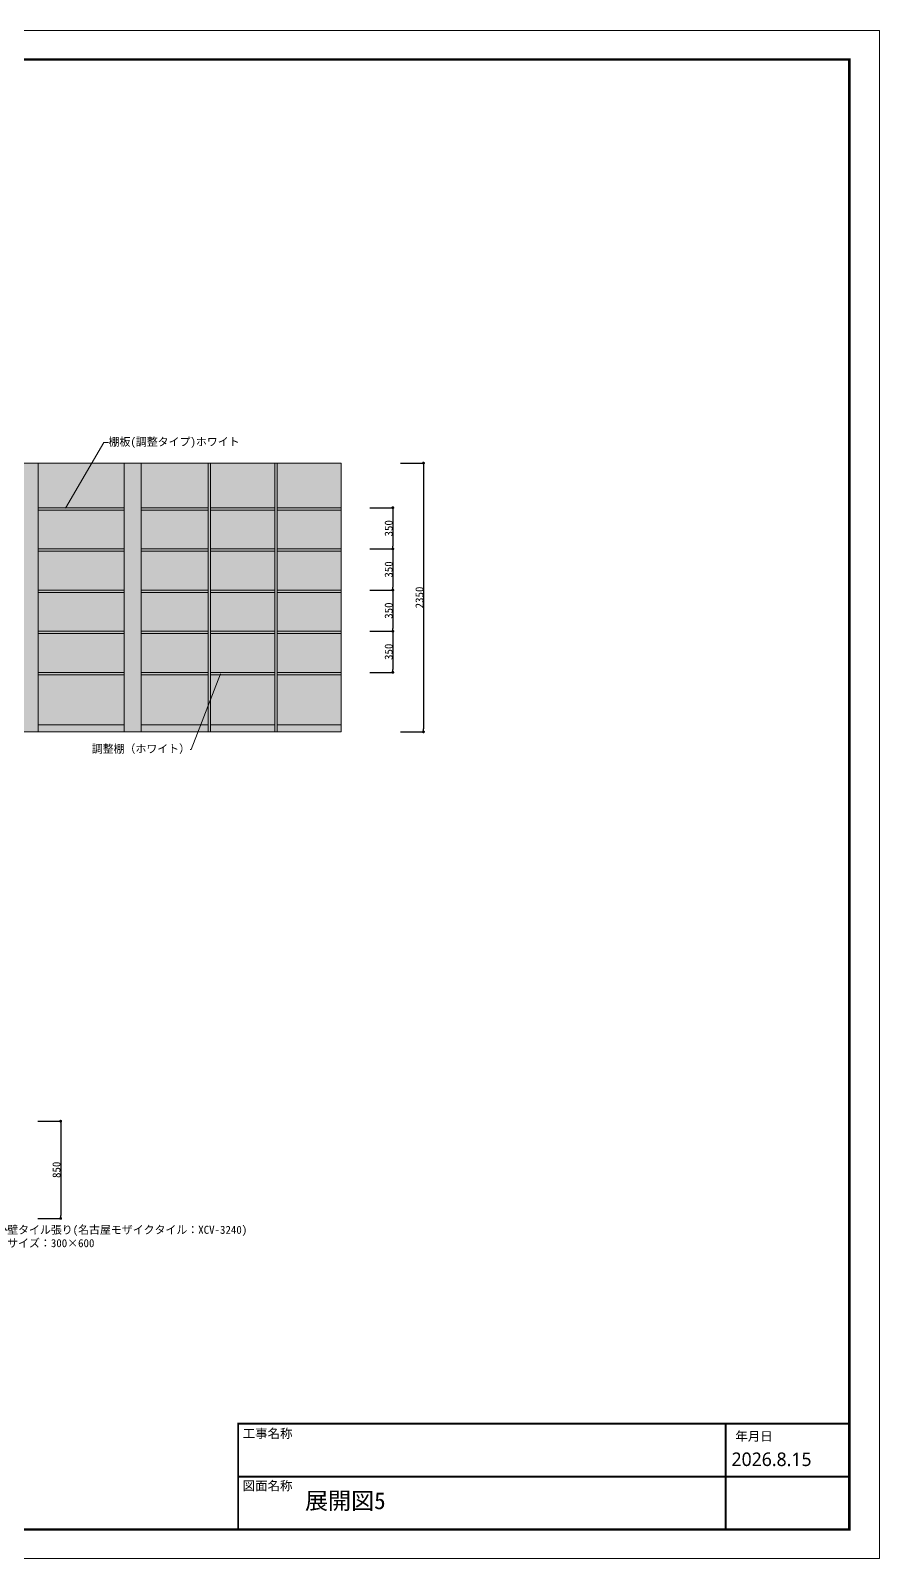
# Model space of a CAD drawing. Header units: millimetres. Extents: x -63086 to 83971, y -129912 to 13382.
# Drawn here: x 24861 to 32285, y -101875 to -88513 of the extents above; entities that cross this region are included whole.
import ezdxf
from ezdxf import colors
from ezdxf.entities.mleader import LeaderData, LeaderLine
from ezdxf.math import Vec2, Vec3

# ---------------------------------------------------------------- set-up
doc = ezdxf.new("R2010")
doc.units = ezdxf.units.MM
doc.layers.get('0').update_dxf_attribs({"lineweight": 0})
for name, color, linetype, lineweight in [('01用紙枠', 7, 'Continuous', 5), ('097家具', 7, 'Continuous', 0), ('展開', 7, 'Continuous', 9), ('展開建具用', 250, 'Continuous', 9)]:
    doc.layers.add(name, color=color, linetype=linetype, lineweight=lineweight)
doc.layers.add('文字', color=7, linetype='Continuous')
doc.styles.get("Standard").update_dxf_attribs({"font": 'MS Mincho.ttf'})
doc.styles.add('メイリオ', font='')
doc.styles.add('小岩', font='MS Mincho.ttf', dxfattribs={"height": 150})
doc.styles.get('メイリオ').set_extended_font_data('Meiryo')
doc.dimstyles.new('寸法', dxfattribs={"dimtxt": 70, "dimasz": 25, "dimexe": 1.5, "dimexo": 200, "dimtad": 1, "dimdec": 0, "dimtxsty": 'Standard', "dimblk": 'DOT', "dimcen": 2.5, "dimadec": 0, "dimazin": 0, "dimtfac": 1, "dimtdec": 0, "dimtmove": 0, "dimatfit": 3, "dimfxl": 200, "dimfxlon": 1, "dimarcsym": 0})

# ---------------------------------------------------------------- blocks, each defined once
blk = doc.blocks.new('_Dot')
at = {"color": 0, "linetype": 'ByBlock', "lineweight": -2}
blk.add_line((-0.5, 0), (-1, 0), dxfattribs=at)
at = {"color": 0, "linetype": 'ByBlock', "const_width": 0.5}
blk.add_lwpolyline([(-0.25, 0, 1), (0.25, 0, 1)], format="xyb", close=True, dxfattribs=at)
blk = doc.blocks.new('*D654')
at = {"layer": 'Defpoints', "color": 0, "ltscale": 10, "transparency": 16777216}
for p in [(27578, -92686), (27578, -93046), (28029, -93046)]:
    blk.add_point(p, dxfattribs=at)
at = {"layer": '展開建具用', "color": 0, "lineweight": -2, "ltscale": 10, "transparency": 16777216}
for p, q in [((27829, -92686), (28030, -92686)), ((28029, -92711), (28029, -93021)), ((27829, -93046), (28030, -93046))]:
    blk.add_line(p, q, dxfattribs=at)
at = {"layer": '展開建具用', "color": 0, "lineweight": -2, "ltscale": 10, "transparency": 16777216, "xscale": 25, "yscale": 25, "zscale": 25}
for p, rotation in [((28029, -92686), 90), ((28029, -93046), 270)]:
    blk.add_blockref('_Dot', p, dxfattribs=dict(at, rotation=rotation))
at = {"layer": '展開建具用', "color": 0, "ltscale": 10, "transparency": 16777216, "insert": (27993, -92866), "char_height": 70, "attachment_point": 5, "rotation": 90}
blk.add_mtext('350', dxfattribs=at)
blk = doc.blocks.new('*D655')
at = {"layer": 'Defpoints', "color": 0, "ltscale": 10, "transparency": 16777216}
for p in [(27578, -93046), (27578, -93406), (28029, -93406)]:
    blk.add_point(p, dxfattribs=at)
at = {"layer": '展開建具用', "color": 0, "lineweight": -2, "ltscale": 10, "transparency": 16777216}
for p, q in [((27829, -93046), (28030, -93046)), ((28029, -93071), (28029, -93381)), ((27829, -93406), (28030, -93406))]:
    blk.add_line(p, q, dxfattribs=at)
at = {"layer": '展開建具用', "color": 0, "lineweight": -2, "ltscale": 10, "transparency": 16777216, "xscale": 25, "yscale": 25, "zscale": 25}
for p, rotation in [((28029, -93046), 90), ((28029, -93406), 270)]:
    blk.add_blockref('_Dot', p, dxfattribs=dict(at, rotation=rotation))
at = {"layer": '展開建具用', "color": 0, "ltscale": 10, "transparency": 16777216, "insert": (27993, -93226), "char_height": 70, "attachment_point": 5, "rotation": 90}
blk.add_mtext('350', dxfattribs=at)
blk = doc.blocks.new('*D656')
at = {"layer": 'Defpoints', "color": 0, "ltscale": 10, "transparency": 16777216}
for p in [(27578, -93406), (27578, -93766), (28029, -93766)]:
    blk.add_point(p, dxfattribs=at)
at = {"layer": '展開建具用', "color": 0, "lineweight": -2, "ltscale": 10, "transparency": 16777216}
for p, q in [((27829, -93406), (28030, -93406)), ((28029, -93431), (28029, -93741)), ((27829, -93766), (28030, -93766))]:
    blk.add_line(p, q, dxfattribs=at)
at = {"layer": '展開建具用', "color": 0, "lineweight": -2, "ltscale": 10, "transparency": 16777216, "xscale": 25, "yscale": 25, "zscale": 25}
for p, rotation in [((28029, -93406), 90), ((28029, -93766), 270)]:
    blk.add_blockref('_Dot', p, dxfattribs=dict(at, rotation=rotation))
at = {"layer": '展開建具用', "color": 0, "ltscale": 10, "transparency": 16777216, "insert": (27993, -93586), "char_height": 70, "attachment_point": 5, "rotation": 90}
blk.add_mtext('350', dxfattribs=at)
blk = doc.blocks.new('*D657')
at = {"layer": 'Defpoints', "color": 0, "ltscale": 10, "transparency": 16777216}
for p in [(27578, -93766), (27578, -94126), (28029, -94126)]:
    blk.add_point(p, dxfattribs=at)
at = {"layer": '展開建具用', "color": 0, "lineweight": -2, "ltscale": 10, "transparency": 16777216}
for p, q in [((27829, -93766), (28030, -93766)), ((28029, -93791), (28029, -94101)), ((27829, -94126), (28030, -94126))]:
    blk.add_line(p, q, dxfattribs=at)
at = {"layer": '展開建具用', "color": 0, "lineweight": -2, "ltscale": 10, "transparency": 16777216, "xscale": 25, "yscale": 25, "zscale": 25}
for p, rotation in [((28029, -93766), 90), ((28029, -94126), 270)]:
    blk.add_blockref('_Dot', p, dxfattribs=dict(at, rotation=rotation))
at = {"layer": '展開建具用', "color": 0, "ltscale": 10, "transparency": 16777216, "insert": (27993, -93946), "char_height": 70, "attachment_point": 5, "rotation": 90}
blk.add_mtext('350', dxfattribs=at)
blk = doc.blocks.new('*D658')
at = {"layer": 'Defpoints', "color": 0, "ltscale": 10, "transparency": 16777216}
for p in [(27578, -92296), (27578, -94646), (28297, -94646)]:
    blk.add_point(p, dxfattribs=at)
at = {"layer": '展開建具用', "color": 0, "lineweight": -2, "ltscale": 10, "transparency": 16777216}
for p, q in [((28097, -92296), (28299, -92296)), ((28297, -92321), (28297, -94621)), ((28097, -94646), (28299, -94646))]:
    blk.add_line(p, q, dxfattribs=at)
at = {"layer": '展開建具用', "color": 0, "lineweight": -2, "ltscale": 10, "transparency": 16777216, "xscale": 25, "yscale": 25, "zscale": 25}
for p, rotation in [((28297, -92296), 90), ((28297, -94646), 270)]:
    blk.add_blockref('_Dot', p, dxfattribs=dict(at, rotation=rotation))
at = {"layer": '展開建具用', "color": 0, "ltscale": 10, "transparency": 16777216, "insert": (28262, -93471), "char_height": 70, "attachment_point": 5, "rotation": 90}
blk.add_mtext('2350', dxfattribs=at)
blk = doc.blocks.new('*D664')
at = {"layer": 'Defpoints', "color": 0, "ltscale": 10, "transparency": 16777216}
for p in [(23981, -98051), (23978, -98901), (25124, -98901)]:
    blk.add_point(p, dxfattribs=at)
at = {"layer": '展開建具用', "color": 0, "lineweight": -2, "ltscale": 10, "transparency": 16777216}
for p, q in [((24924, -98051), (25125, -98051)), ((25124, -98076), (25124, -98876)), ((24924, -98901), (25125, -98901))]:
    blk.add_line(p, q, dxfattribs=at)
at = {"layer": '展開建具用', "color": 0, "lineweight": -2, "ltscale": 10, "transparency": 16777216, "xscale": 25, "yscale": 25, "zscale": 25}
for p, rotation in [((25124, -98051), 90), ((25124, -98901), 270)]:
    blk.add_blockref('_Dot', p, dxfattribs=dict(at, rotation=rotation))
at = {"layer": '展開建具用', "color": 0, "ltscale": 10, "transparency": 16777216, "insert": (25088, -98476), "char_height": 70, "attachment_point": 5, "rotation": 90}
blk.add_mtext('850', dxfattribs=at)

msp = doc.modelspace()

# ---------------------------------------------------------------- hatches: boundary and pattern name
at = {"layer": '097家具', "ltscale": 10, "true_color": 0xfffcf5, "transparency": 33554597}
h = msp.add_hatch(color=7, dxfattribs=at)
h.dxf.hatch_style = 1
h.paths.add_polyline_path([(25678.2131, -92686.1699), (24928.2131, -92686.1699), (24928.2131, -92706.1699), (25678.2131, -92706.1699)])
h.paths.add_polyline_path([(25678.2131, -93046.1699), (24928.2131, -93046.1699), (24928.2131, -93066.1699), (25678.2131, -93066.1699)])
h.paths.add_polyline_path([(25678.2131, -93406.1699), (24928.2131, -93406.1699), (24928.2131, -93426.1699), (25678.2131, -93426.1699)])
h.paths.add_polyline_path([(25678.2131, -93766.1699), (24928.2131, -93766.1699), (24928.2131, -93786.1699), (25678.2131, -93786.1699)])
h.paths.add_polyline_path([(25678.2131, -94126.1699), (24928.2131, -94126.1699), (24928.2131, -94146.1699), (25678.2131, -94146.1699)])
h.paths.add_polyline_path([(26413.2131, -92686.1699), (25828.2131, -92686.1699), (25828.2131, -92706.1699), (26413.2131, -92706.1699)])
h.paths.add_polyline_path([(26413.2131, -93046.1699), (25828.2131, -93046.1699), (25828.2131, -93066.1699), (26413.2131, -93066.1699)])
h.paths.add_polyline_path([(26413.2131, -93406.1699), (25828.2131, -93406.1699), (25828.2131, -93426.1699), (26413.2131, -93426.1699)])
h.paths.add_polyline_path([(26413.2131, -93766.1699), (25828.2131, -93766.1699), (25828.2131, -93786.1699), (26413.2131, -93786.1699)])
h.paths.add_polyline_path([(26413.2131, -94126.1699), (25828.2131, -94126.1699), (25828.2131, -94146.1699), (26413.2131, -94146.1699)])
h.paths.add_polyline_path([(27018.2131, -92296.1699), (26998.2131, -92296.1699), (26998.2131, -94646.1699), (27018.2131, -94646.1699)])
h.paths.add_polyline_path([(26433.2131, -92296.1699), (26413.2131, -92296.1699), (26413.2131, -94646.1699), (26433.2131, -94646.1699)])
h.paths.add_polyline_path([(26998.2131, -92686.1699), (26433.2131, -92686.1699), (26433.2131, -92706.1699), (26998.2131, -92706.1699)])
h.paths.add_polyline_path([(27578.2131, -92686.1699), (27018.2131, -92686.1699), (27018.2131, -92706.1699), (27578.2131, -92706.1699)])
h.paths.add_polyline_path([(26998.2131, -93046.1699), (26433.2131, -93046.1699), (26433.2131, -93066.1699), (26998.2131, -93066.1699)])
h.paths.add_polyline_path([(27578.2131, -93046.1699), (27018.2131, -93046.1699), (27018.2131, -93066.1699), (27578.2131, -93066.1699)])
h.paths.add_polyline_path([(26998.2131, -93406.1699), (26433.2131, -93406.1699), (26433.2131, -93426.1699), (26998.2131, -93426.1699)])
h.paths.add_polyline_path([(27578.2131, -93406.1699), (27018.2131, -93406.1699), (27018.2131, -93426.1699), (27578.2131, -93426.1699)])
h.paths.add_polyline_path([(26998.2131, -93766.1699), (26433.2131, -93766.1699), (26433.2131, -93786.1699), (26998.2131, -93786.1699)])
h.paths.add_polyline_path([(27578.2131, -93766.1699), (27018.2131, -93766.1699), (27018.2131, -93786.1699), (27578.2131, -93786.1699)])
h.paths.add_polyline_path([(26998.2131, -94126.1699), (26433.2131, -94126.1699), (26433.2131, -94146.1699), (26998.2131, -94146.1699)])
h.paths.add_polyline_path([(27578.2131, -94126.1699), (27018.2131, -94126.1699), (27018.2131, -94146.1699), (27578.2131, -94146.1699)])
at = {"layer": '展開', "ltscale": 10, "true_color": 0xfffefa}
h = msp.add_hatch(color=7, dxfattribs=at)
h.dxf.hatch_style = 1
h.paths.add_polyline_path([(24928.2131, -92296.1699), (24778.2131, -92296.1699), (24778.2131, -94646.1699), (24928.2131, -94646.1699), (24928.2131, -94586.1699)])
h = msp.add_hatch(color=7, dxfattribs=at)
h.dxf.hatch_style = 1
h.paths.add_polyline_path([(25678.2131, -92296.1699), (24928.2131, -92296.1699), (24928.2131, -92686.1699), (25678.2131, -92686.1699)])
h.paths.add_polyline_path([(25678.2131, -92706.1699), (24928.2131, -92706.1699), (24928.2131, -93046.1699), (25678.2131, -93046.1699)])
h.paths.add_polyline_path([(25678.2131, -93066.1699), (24928.2131, -93066.1699), (24928.2131, -93406.1699), (25678.2131, -93406.1699)])
h.paths.add_polyline_path([(25678.2131, -93426.1699), (24928.2131, -93426.1699), (24928.2131, -93766.1699), (25678.2131, -93766.1699)])
h.paths.add_polyline_path([(25678.2131, -93786.1699), (24928.2131, -93786.1699), (24928.2131, -94126.1699), (25678.2131, -94126.1699)])
h.paths.add_polyline_path([(26413.2131, -93786.1699), (25828.2131, -93786.1699), (25828.2131, -94126.1699), (26413.2131, -94126.1699)])
h.paths.add_polyline_path([(26413.2131, -93426.1699), (25828.2131, -93426.1699), (25828.2131, -93766.1699), (26413.2131, -93766.1699)])
h.paths.add_polyline_path([(26413.2131, -93066.1699), (25828.2131, -93066.1699), (25828.2131, -93406.1699), (26413.2131, -93406.1699)])
h.paths.add_polyline_path([(26413.2131, -92706.1699), (25828.2131, -92706.1699), (25828.2131, -93046.1699), (26413.2131, -93046.1699)])
h.paths.add_polyline_path([(26413.2131, -92296.1699), (25828.2131, -92296.1699), (25828.2131, -92686.1699), (26413.2131, -92686.1699)])
h.paths.add_polyline_path([(26998.2131, -92296.1699), (26433.2131, -92296.1699), (26433.2131, -92686.1699), (26998.2131, -92686.1699)])
h.paths.add_polyline_path([(26998.2131, -93066.1699), (26433.2131, -93066.1699), (26433.2131, -93406.1699), (26998.2131, -93406.1699)])
h.paths.add_polyline_path([(26998.2131, -93426.1699), (26433.2131, -93426.1699), (26433.2131, -93766.1699), (26998.2131, -93766.1699)])
h.paths.add_polyline_path([(26998.2131, -93786.1699), (26433.2131, -93786.1699), (26433.2131, -94126.1699), (26998.2131, -94126.1699)])
h.paths.add_polyline_path([(27578.2131, -93786.1699), (27018.2131, -93786.1699), (27018.2131, -94126.1699), (27578.2131, -94126.1699)])
h.paths.add_polyline_path([(27578.2131, -93426.1699), (27018.2131, -93426.1699), (27018.2131, -93766.1699), (27578.2131, -93766.1699)])
h.paths.add_polyline_path([(27578.2131, -93066.1699), (27018.2131, -93066.1699), (27018.2131, -93406.1699), (27578.2131, -93406.1699)])
h.paths.add_polyline_path([(27578.2131, -92706.1699), (27018.2131, -92706.1699), (27018.2131, -93046.1699), (27578.2131, -93046.1699)])
h.paths.add_polyline_path([(27578.2131, -92296.1699), (27018.2131, -92296.1699), (27018.2131, -92686.1699), (27578.2131, -92686.1699)])
h.paths.add_polyline_path([(26998.2131, -92706.1699), (26433.2131, -92706.1699), (26433.2131, -93046.1699), (26998.2131, -93046.1699)])
h.paths.add_polyline_path([(27578.2131, -94146.1699), (27018.2131, -94146.1699), (27018.2131, -94586.1699), (27578.2131, -94586.1699)])
h.paths.add_polyline_path([(26998.2131, -94146.1699), (26433.2131, -94146.1699), (26433.2131, -94586.1699), (26998.2131, -94586.1699)])
h.paths.add_polyline_path([(26413.2131, -94146.1699), (25828.2131, -94146.1699), (25828.2131, -94586.1699), (26413.2131, -94586.1699)])
h.paths.add_polyline_path([(25678.2131, -94146.1699), (24928.2131, -94146.1699), (24928.2131, -94586.1699), (25678.2131, -94586.1699)])
h.paths.add_polyline_path([(25828.2131, -92296.1699), (25678.2131, -92296.1699), (25678.2131, -92686.1699), (25678.2131, -94646.1699), (25828.2131, -94646.1699)])
at = {"layer": '展開建具用', "ltscale": 10, "true_color": 0xfffdf5, "transparency": 33554687}
h = msp.add_hatch(color=7, dxfattribs=at)
h.dxf.hatch_style = 1
h.paths.add_polyline_path([(25678.2131, -94586.1699), (24928.2131, -94586.1699), (24928.2131, -94646.1699), (25678.2131, -94646.1699)])
h.paths.add_polyline_path([(26348.9936, -94586.1699), (25828.2131, -94586.1699), (25828.2131, -94646.1699), (26325.6296, -94646.1699)])
h.paths.add_polyline_path([(26998.2131, -94586.1699), (26433.2131, -94586.1699), (26433.2131, -94646.1699), (26998.2131, -94646.1699)])
h.paths.add_polyline_path([(27578.2131, -94586.1699), (27018.2131, -94586.1699), (27018.2131, -94646.1699), (27578.2131, -94646.1699)])
h.paths.add_polyline_path([(26413.2131, -94586.1699), (26348.9936, -94586.1699), (26325.6296, -94646.1699), (26413.2131, -94646.1699)])

# ---------------------------------------------------------------- linework, layer by layer
at = {"layer": '01用紙枠'}
msp.add_lwpolyline([(13390.554, -88513.4318), (13390.554, -101874.5247), (32285.0288, -101874.5247), (32285.0288, -88513.4318)], close=True, dxfattribs=at)
msp.add_lwpolyline([(13390.554, -88513.4318), (13390.554, -101874.5247), (32285.0288, -101874.5247), (32285.0288, -88513.4318)], close=True, dxfattribs=at)
for points, const_width in [([(13653.0698, -101621.3986), (32022.513, -101621.3986), (32022.513, -88766.5579), (13653.0698, -88766.5579)], 22.4934), ([(13653.0698, -101621.3986), (32022.513, -101621.3986), (32022.513, -88766.5579), (13653.0698, -88766.5579)], 22.4934), ([(13653.0698, -101621.3986), (32022.513, -101621.3986), (32022.513, -88766.5579), (13653.0698, -88766.5579)], 22.4934), ([(30939.2855, -100695.7678), (26676.1969, -100695.7678), (26676.1969, -101158.5832), (30939.2855, -101158.5832)], 16.437), ([(30939.2855, -100695.7678), (32022.513, -100695.7678), (32022.513, -101158.5832), (30939.2855, -101158.5832)], 16.437), ([(30939.2855, -101158.5832), (26676.1969, -101158.5832), (26676.1969, -101621.3986), (30939.2855, -101621.3986)], 16.437), ([(30939.2855, -101158.5832), (32022.513, -101158.5832), (32022.513, -101621.3986), (30939.2855, -101621.3986)], 16.437)]:
    msp.add_lwpolyline(points, close=True, dxfattribs=dict(at, const_width=const_width))
at = {"layer": '01用紙枠', "lineweight": 5, "const_width": 22.4934}
msp.add_lwpolyline([(13653.0698, -101621.3986), (32022.513, -101621.3986), (32022.513, -88766.5579), (13653.0698, -88766.5579)], close=True, dxfattribs=at)
msp.add_lwpolyline([(13653.0698, -101621.3986), (32022.513, -101621.3986), (32022.513, -88766.5579), (13653.0698, -88766.5579)], close=True, dxfattribs=at)
at = {"layer": '展開建具用', "ltscale": 10}
for p, q in [((17588.2131, -92296.1699), (27578.2131, -92296.1699)), ((24928.2131, -94646.1699), (24928.2131, -92296.1699)), ((24928.2131, -92296.1699), (24928.2131, -92686.1699)), ((25678.2131, -94646.1699), (25678.2131, -92296.1699)), ((25828.2131, -94646.1699), (25828.2131, -92296.1699)), ((25828.2131, -94646.1699), (25828.2131, -92296.1699)), ((26413.2131, -94646.1699), (26413.2131, -92296.1699)), ((26433.2131, -94646.1699), (26433.2131, -92296.1699)), ((26998.2131, -94646.1699), (26998.2131, -92296.1699)), ((27018.2131, -94646.1699), (27018.2131, -92296.1699)), ((27578.2131, -94646.1699), (27578.2131, -92296.1699)), ((24928.2131, -92686.1699), (25678.2131, -92686.1699)), ((24928.2131, -92706.1699), (25678.2131, -92706.1699)), ((25828.2131, -92686.1699), (26413.2131, -92686.1699)), ((25828.2131, -92706.1699), (26413.2131, -92706.1699)), ((26433.2131, -92686.1699), (26998.2131, -92686.1699)), ((26433.2131, -92706.1699), (26998.2131, -92706.1699)), ((27018.2131, -92686.1699), (27578.2131, -92686.1699)), ((27018.2131, -92706.1699), (27578.2131, -92706.1699)), ((24928.2131, -93046.1699), (25678.2131, -93046.1699)), ((24928.2131, -93066.1699), (25678.2131, -93066.1699)), ((25828.2131, -93046.1699), (26413.2131, -93046.1699)), ((25828.2131, -93066.1699), (26413.2131, -93066.1699)), ((26433.2131, -93046.1699), (26998.2131, -93046.1699)), ((26433.2131, -93066.1699), (26998.2131, -93066.1699)), ((27018.2131, -93046.1699), (27578.2131, -93046.1699)), ((27018.2131, -93066.1699), (27578.2131, -93066.1699)), ((24928.2131, -93406.1699), (25678.2131, -93406.1699)), ((24928.2131, -93426.1699), (25678.2131, -93426.1699)), ((25828.2131, -93406.1699), (26413.2131, -93406.1699)), ((25828.2131, -93426.1699), (26413.2131, -93426.1699)), ((26433.2131, -93406.1699), (26998.2131, -93406.1699)), ((26433.2131, -93426.1699), (26998.2131, -93426.1699)), ((27018.2131, -93406.1699), (27578.2131, -93406.1699)), ((27018.2131, -93426.1699), (27578.2131, -93426.1699)), ((24928.2131, -93766.1699), (25678.2131, -93766.1699)), ((24928.2131, -93786.1699), (25678.2131, -93786.1699)), ((25828.2131, -93766.1699), (26413.2131, -93766.1699)), ((25828.2131, -93786.1699), (26413.2131, -93786.1699)), ((26433.2131, -93766.1699), (26998.2131, -93766.1699)), ((26433.2131, -93786.1699), (26998.2131, -93786.1699)), ((27018.2131, -93766.1699), (27578.2131, -93766.1699)), ((27018.2131, -93786.1699), (27578.2131, -93786.1699)), ((24928.2131, -94126.1699), (25678.2131, -94126.1699)), ((24928.2131, -94146.1699), (25678.2131, -94146.1699)), ((25828.2131, -94126.1699), (26413.2131, -94126.1699)), ((25828.2131, -94146.1699), (26413.2131, -94146.1699)), ((26433.2131, -94126.1699), (26998.2131, -94126.1699)), ((26433.2131, -94146.1699), (26998.2131, -94146.1699)), ((27018.2131, -94126.1699), (27578.2131, -94126.1699)), ((27018.2131, -94146.1699), (27578.2131, -94146.1699)), ((24928.2131, -94646.1699), (24928.2131, -94586.1699)), ((24928.2131, -94586.1699), (25678.2131, -94586.1699)), ((25828.2131, -94586.1699), (26413.2131, -94586.1699)), ((26433.2131, -94586.1699), (26998.2131, -94586.1699)), ((27018.2131, -94586.1699), (27578.2131, -94586.1699)), ((17588.2131, -94646.1699), (27578.2131, -94646.1699))]:
    msp.add_line(p, q, dxfattribs=at)

# ---------------------------------------------------------------- texts
at = {"layer": '01用紙枠', "style": 'メイリオ'}
for s, height, p in [('工事名称', 79.79576, (26716.0948, -100821.4461)), ('年月日', 79.79576, (31025.066, -100845.5548)), ('2026.8.15', 118.34631, (30991.3193, -101066.4779)), ('図面名称', 79.79576, (26716.0948, -101278.2768))]:
    msp.add_text(s, height=height, dxfattribs=at).set_placement(p)
at = {"layer": '文字', "ltscale": 10, "insert": (27261.2066, -101296.0602), "char_height": 147.71164, "attachment_point": 1, "style": '小岩'}
msp.add_mtext_dynamic_manual_height_columns('展開図5', width=1814.497508, gutter_width=738.5582, heights=[0], dxfattribs=at)

# ---------------------------------------------------------------- dimensions: what is measured, and where the dimension line sits
at = {"layer": '展開建具用', "ltscale": 10}
for base, p1, p2, picture, middle in [((28297.3196, -94646.1699), (27578.2131, -92296.1699), (27578.2131, -94646.1699), '*D658', (28261.6946, -93471.1699)), ((25123.9639, -98901.1137), (23980.7131, -98051.1137), (23978.2131, -98901.1137), '*D664', (25088.3389, -98476.1137))]:
    dim = msp.add_linear_dim(base=base, p1=p1, p2=p2, angle=90, dimstyle='寸法', dxfattribs=at)
    dim.commit()
    dim.dimension.update_dxf_attribs({"geometry": picture, "text_midpoint": middle})
for base, p1, p2, picture, middle in [((28028.5705, -93046.1699), (27578.2131, -92686.1699), (27578.2131, -93046.1699), '*D654', (27992.9455, -92866.1699)), ((28028.5705, -93406.1699), (27578.2131, -93046.1699), (27578.2131, -93406.1699), '*D655', (27992.9455, -93226.1699)), ((28028.5705, -93766.1699), (27578.2131, -93406.1699), (27578.2131, -93766.1699), '*D656', (27992.9455, -93586.1699)), ((28028.5705, -94126.1699), (27578.2131, -93766.1699), (27578.2131, -94126.1699), '*D657', (27992.9455, -93946.1699))]:
    dim = msp.add_linear_dim(base=base, p1=p1, p2=p2, angle=90, text='350', dimstyle='寸法', dxfattribs=at)
    dim.commit()
    dim.dimension.update_dxf_attribs({"geometry": picture, "text_midpoint": middle})

# ---------------------------------------------------------------- leaders
at = {"layer": '文字', "ltscale": 10}
ml = msp.add_multileader_mtext('Standard', dxfattribs=at)
ml.set_content('棚板(調整タイプ)ホワイト', color=256)
ml.set_leader_properties(lineweight=0)
ml.build(insert=Vec2(0, 0))
ctx = ml.context
ctx.base_point, ctx.char_height, ctx.plane_origin = Vec3(25541.1871, -92116.1971), 70, Vec3(24978.8164, -92768.1525)
notes = []
notes.append((ctx, [(0, (1, 1, 0), (25501.3841, -92116.1971), (1, 0), 39.803, [(0, [(25163.5387, -92694.3798)], 0, [])])]))
ctx.mtext.insert, ctx.mtext.width, ctx.mtext.flow_direction = Vec3(25543.1871, -92074.7971), 1181.545645, 5
ml = msp.add_multileader_mtext('Standard', dxfattribs=at)
ml.set_content('調整棚（ホワイト）', color=256)
ml.set_leader_properties(lineweight=0)
ml.build(insert=Vec2(0, 0))
ctx = ml.context
ctx.base_point, ctx.char_height, ctx.plane_origin = Vec3(25408.1976, -94800.8492), 70, Vec3(25941.4989, -95477.7254)
ctx.text_align_type = 2
notes.append((ctx, [(0, (1, 1, 0), (26265.3976, -94800.8492), (-1, 0), 8, [(0, [(26524.3022, -94135.9668)], 0, [])])]))
ctx.mtext.insert, ctx.mtext.width, ctx.mtext.alignment, ctx.mtext.flow_direction = Vec3(26255.3976, -94759.4492), 983.151021, 3, 5
ml = msp.add_multileader_mtext('Standard', dxfattribs=at)
ml.set_content('壁タイル張り(名古屋モザイクタイル：XCV-3240)\\Pサイズ：300×600', color=256)
ml.set_leader_properties(lineweight=0)
ml.build(insert=Vec2(0, 0))
ctx = ml.context
ctx.base_point, ctx.char_height, ctx.plane_origin = Vec3(24654.2182, -99003.6012), 70, Vec3(24924.3196, -99680.4774)
notes.append((ctx, [(1, (1, 1, 0), (24646.2182, -99003.6012), (1, 0), 8, [(0, [(24268.6342, -98430.6731)], 0, [])])]))
ctx.mtext.insert, ctx.mtext.width, ctx.mtext.flow_direction = Vec3(24656.2182, -98965.8012), 2563.045009, 5
for ctx, leaders in notes:
    for number, flags, end, landing, length, lines in leaders:
        leader = LeaderData()
        leader.index, (leader.has_last_leader_line, leader.has_dogleg_vector, leader.attachment_direction) = number, flags
        leader.last_leader_point, leader.dogleg_vector, leader.dogleg_length = Vec3(end), Vec3(landing), length
        for number, points, colour, breaks in lines:
            line = LeaderLine()
            line.index, line.vertices, line.color, line.breaks = number, Vec3.list(points), colors.encode_raw_color(colour), breaks
            leader.lines.append(line)
        ctx.leaders.append(leader)

doc.saveas('drawing.dxf')
